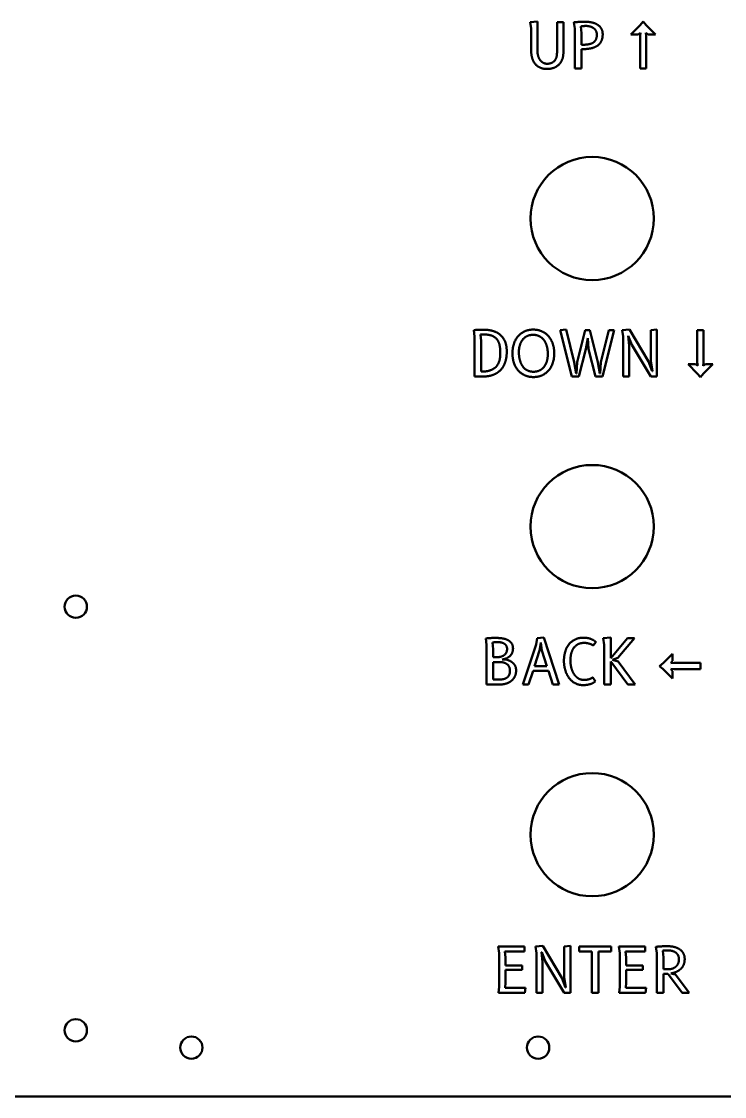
# Model space of a CAD drawing. Header units: millimetres. Extents: x 15 to 397, y 12 to 294.
# Drawn here: x 245.7 to 337, y 11.9 to 151.5 of the extents above; entities that cross this region are included whole.
import ezdxf

# ---------------------------------------------------------------- set-up
doc = ezdxf.new("R2010")
doc.units = ezdxf.units.MM
doc.layers.add('Visible (ANSI)', color=7, linetype='Continuous', lineweight=50)

msp = doc.modelspace()

# ---------------------------------------------------------------- linework, layer by layer
at = {"layer": 'Visible (ANSI)'}
for p, q in [((311.75, 151.43), (312.69, 151.51)), ((311.87, 150.58), (311.75, 151.43)), ((312.69, 151.51), (312.69, 147.63)), ((315.22, 151.43), (316.05, 151.43)), ((315.22, 147.43), (315.22, 151.43)), ((316.05, 151.43), (316.05, 147.51)), ((317.53, 150.58), (317.39, 151.39)), ((318.3, 150.86), (318.38, 150.01)), ((324.8, 149.82), (326.01, 151.03)), ((326.01, 151.03), (326.41, 151.51)), ((326.41, 151.51), (326.81, 151.03)), ((326.81, 151.03), (328.02, 149.82)), ((311.87, 147.7), (311.87, 150.58)), ((317.53, 145.41), (317.53, 150.58)), ((318.38, 150.01), (318.38, 148.48)), ((325.75, 149.82), (324.8, 149.82)), ((326.05, 150.05), (325.75, 149.82)), ((326.01, 149.63), (326.05, 150.05)), ((326.01, 145.41), (326.01, 149.63)), ((327.07, 149.82), (326.77, 150.05)), ((326.77, 150.05), (326.81, 149.63)), ((326.81, 149.63), (326.81, 145.41)), ((328.02, 149.82), (327.07, 149.82)), ((318.38, 147.91), (318.38, 145.41)), ((318.38, 145.41), (317.53, 145.41)), ((326.81, 145.41), (326.01, 145.41)), ((304.53, 110.59), (304.41, 111.43)), ((304.53, 105.41), (304.53, 110.59)), ((305.27, 110.84), (305.37, 110.03)), ((315.63, 111.43), (316.4, 111.51)), ((317.13, 105.41), (315.63, 111.43)), ((316.4, 111.51), (317.46, 107.26)), ((317.82, 107.26), (318.86, 111.43)), ((318.86, 111.43), (319.5, 111.43)), ((319.21, 110.4), (318.95, 108.96)), ((319.32, 108.96), (319.21, 110.4)), ((319.5, 111.43), (320.53, 107.26)), ((320.9, 107.26), (321.94, 111.43)), ((322.64, 111.43), (321.14, 105.41)), ((321.94, 111.43), (322.64, 111.43)), ((323.68, 111.43), (324.62, 111.51)), ((323.8, 110.59), (323.68, 111.43)), ((323.8, 105.41), (323.8, 110.59)), ((324.47, 110.7), (324.44, 110.7)), ((324.44, 110.7), (324.59, 109.43)), ((324.94, 109.54), (324.47, 110.7)), ((324.62, 111.51), (327.09, 107.36)), ((327.41, 111.43), (328.19, 111.51)), ((327.41, 107.46), (327.41, 111.43)), ((328.19, 111.51), (328.19, 105.41)), ((333.43, 107.21), (333.43, 111.43)), ((333.43, 111.43), (334.23, 111.43)), ((334.23, 111.43), (334.23, 107.21)), ((305.37, 110.03), (305.37, 106.05)), ((318.95, 108.96), (318.06, 105.41)), ((320.21, 105.41), (319.32, 108.96)), ((324.59, 109.43), (324.59, 105.41)), ((327.41, 105.41), (324.94, 109.54)), ((317.46, 107.26), (317.72, 105.81)), ((317.73, 105.81), (317.82, 107.26)), ((320.53, 107.26), (320.79, 105.81)), ((320.81, 105.81), (320.9, 107.26)), ((327.09, 107.36), (327.58, 106.1)), ((327.6, 106.11), (327.41, 107.46)), ((327.58, 106.1), (327.6, 106.11)), ((333.43, 105.81), (332.23, 107.02)), ((332.23, 107.02), (333.18, 107.02)), ((333.18, 107.02), (333.48, 106.79)), ((333.48, 106.79), (333.43, 107.21)), ((334.23, 107.21), (334.2, 106.79)), ((334.2, 106.79), (334.5, 107.02)), ((335.44, 107.02), (334.23, 105.81)), ((334.5, 107.02), (335.44, 107.02)), ((305.69, 105.41), (304.53, 105.41)), ((305.37, 106.05), (305.45, 106.05)), ((318.06, 105.41), (317.13, 105.41)), ((317.72, 105.81), (317.73, 105.81)), ((321.14, 105.41), (320.21, 105.41)), ((320.79, 105.81), (320.81, 105.81)), ((324.59, 105.41), (323.8, 105.41)), ((328.19, 105.41), (327.41, 105.41)), ((333.83, 105.33), (333.43, 105.81)), ((334.23, 105.81), (333.83, 105.33)), ((306.09, 70.59), (305.97, 71.39)), ((312.5, 70.62), (312.64, 71.43)), ((312.64, 71.43), (313.51, 71.51)), ((313.51, 71.51), (315.5, 65.41)), ((321.23, 71.43), (322.19, 71.51)), ((321.35, 70.58), (321.23, 71.43)), ((322.19, 71.51), (322.19, 68.84)), ((322.19, 68.84), (324.36, 71.43)), ((325.26, 71.43), (323.12, 68.88)), ((324.36, 71.43), (325.26, 71.43)), ((306.09, 65.41), (306.09, 70.59)), ((306.86, 70.87), (306.94, 70.01)), ((306.94, 70.01), (306.94, 68.96)), ((310.79, 65.41), (312.5, 70.62)), ((312.97, 69.82), (312.31, 67.81)), ((313.11, 70.86), (312.97, 69.82)), ((313.25, 69.82), (313.11, 70.86)), ((313.91, 67.81), (313.25, 69.82)), ((320.27, 70.93), (319.91, 70.5)), ((321.35, 65.41), (321.35, 70.58)), ((306.94, 68.96), (307.38, 68.96)), ((308.74, 68.86), (308.12, 68.68)), ((308.12, 68.68), (308.71, 68.63)), ((324.41, 65.41), (322.19, 68.4)), ((322.19, 68.4), (322.19, 65.41)), ((323.12, 68.88), (322.44, 68.63)), ((322.44, 68.63), (323.15, 68.39)), ((329.02, 68.22), (330.22, 69.42)), ((330.22, 68.48), (329.99, 68.18)), ((330.22, 69.42), (330.22, 68.48)), ((307.66, 68.34), (306.94, 68.34)), ((306.94, 68.34), (306.94, 66.05)), ((312.12, 67.21), (311.53, 65.41)), ((314.1, 67.21), (312.12, 67.21)), ((312.31, 67.81), (313.91, 67.81)), ((314.7, 65.41), (314.1, 67.21)), ((323.15, 68.39), (325.36, 65.41)), ((328.53, 67.81), (329.02, 68.22)), ((329.01, 67.41), (328.53, 67.81)), ((330.22, 66.21), (329.01, 67.41)), ((329.99, 68.18), (330.41, 68.22)), ((330.41, 67.41), (329.99, 67.46)), ((329.99, 67.46), (330.22, 67.16)), ((330.22, 67.16), (330.22, 66.21)), ((330.41, 68.22), (333.84, 68.22)), ((333.84, 67.41), (330.41, 67.41)), ((333.84, 68.22), (333.84, 67.41)), ((306.94, 66.05), (307.5, 66.05)), ((319.89, 66.34), (320.2, 65.83)), ((307.73, 65.41), (306.09, 65.41)), ((311.53, 65.41), (310.79, 65.41)), ((315.5, 65.41), (314.7, 65.41)), ((322.19, 65.41), (321.35, 65.41)), ((325.36, 65.41), (324.41, 65.41)), ((307.7, 30.55), (307.58, 31.4)), ((307.58, 31.4), (310.99, 31.4)), ((310.99, 30.75), (308.46, 30.75)), ((308.46, 30.75), (308.54, 29.99)), ((310.99, 31.4), (310.99, 30.75)), ((312.44, 31.4), (313.38, 31.47)), ((312.56, 30.55), (312.44, 31.4)), ((313.38, 31.47), (315.85, 27.32)), ((316.17, 31.4), (316.95, 31.47)), ((316.17, 27.42), (316.17, 31.4)), ((316.95, 31.47), (316.95, 25.37)), ((318.1, 30.75), (318.1, 31.4)), ((318.1, 31.4), (322.25, 31.4)), ((319.76, 30.75), (318.1, 30.75)), ((319.76, 25.37), (319.76, 30.75)), ((322.25, 30.75), (320.61, 30.75)), ((320.61, 30.75), (320.61, 25.37)), ((322.25, 31.4), (322.25, 30.75)), ((323.36, 30.55), (323.24, 31.4)), ((323.24, 31.4), (326.65, 31.4)), ((326.65, 30.75), (324.12, 30.75)), ((324.12, 30.75), (324.2, 29.99)), ((326.65, 31.4), (326.65, 30.75)), ((328.17, 30.55), (328.03, 31.35)), ((328.94, 30.85), (329.02, 29.97)), ((307.7, 26.18), (307.7, 30.55)), ((308.54, 29.99), (308.54, 28.93)), ((312.56, 25.37), (312.56, 30.55)), ((313.23, 30.66), (313.2, 30.66)), ((313.2, 30.66), (313.35, 29.39)), ((313.7, 29.5), (313.23, 30.66)), ((313.35, 29.39), (313.35, 25.37)), ((316.17, 25.37), (313.7, 29.5)), ((323.36, 26.18), (323.36, 30.55)), ((324.2, 29.99), (324.2, 28.93)), ((328.17, 25.37), (328.17, 30.55)), ((329.02, 29.97), (329.02, 28.44)), ((308.54, 28.93), (310.71, 28.93)), ((310.71, 28.35), (308.54, 28.35)), ((308.54, 28.35), (308.54, 26.74)), ((310.71, 28.93), (310.71, 28.35)), ((324.2, 28.93), (326.37, 28.93)), ((326.37, 28.35), (324.2, 28.35)), ((324.2, 28.35), (324.2, 26.74)), ((326.37, 28.93), (326.37, 28.35)), ((329.02, 28.44), (329.61, 28.44)), ((308.54, 26.74), (308.5, 26.02)), ((315.85, 27.32), (316.34, 26.06)), ((316.36, 26.07), (316.17, 27.42)), ((324.2, 26.74), (324.16, 26.02)), ((329.5, 27.84), (329.02, 27.84)), ((329.02, 27.84), (329.02, 25.37)), ((331.46, 25.37), (329.69, 27.76)), ((330.01, 27.91), (330.58, 27.75)), ((330.58, 27.75), (332.36, 25.37)), ((307.63, 25.37), (307.7, 26.18)), ((311.05, 25.37), (307.63, 25.37)), ((308.5, 26.02), (311.13, 26.02)), ((311.13, 26.02), (311.05, 25.37)), ((313.35, 25.37), (312.56, 25.37)), ((316.95, 25.37), (316.17, 25.37)), ((316.34, 26.06), (316.36, 26.07)), ((320.61, 25.37), (319.76, 25.37)), ((323.29, 25.37), (323.36, 26.18)), ((326.71, 25.37), (323.29, 25.37)), ((324.16, 26.02), (326.79, 26.02)), ((326.79, 26.02), (326.71, 25.37)), ((329.02, 25.37), (328.17, 25.37)), ((332.36, 25.37), (331.46, 25.37)), ((29.62, 11.92), (382.92, 11.92))]:
    msp.add_line(p, q, dxfattribs=at)
for centre, radius in [((319.78, 125.92), 8), ((319.78, 85.92), 8), ((252.77, 75.52), 1.45), ((319.78, 45.92), 8), ((252.77, 20.52), 1.45), ((267.77, 18.27), 1.45), ((312.77, 18.27), 1.45)]:
    msp.add_circle(centre, radius, dxfattribs=at)
for points in [[(317.39, 151.39), (317.51, 151.41), (317.86, 151.44), (318.25, 151.47), (318.65, 151.48), (318.8, 151.48)], [(318.99, 150.93), (318.92, 150.93), (318.73, 150.92), (318.54, 150.9), (318.36, 150.87), (318.3, 150.86)], [(318.8, 151.48), (319.27, 151.48), (320.11, 151.31), (320.76, 150.93), (321.15, 150.3), (321.15, 149.84)], [(320.39, 149.8), (320.39, 150.1), (320.13, 150.53), (319.73, 150.8), (319.23, 150.93), (318.99, 150.93)], [(321.15, 149.84), (321.15, 149.28), (320.75, 148.53), (320.02, 148.09), (319, 147.91), (318.38, 147.91)], [(318.38, 148.48), (318.86, 148.48), (319.61, 148.59), (320.12, 148.88), (320.39, 149.4), (320.39, 149.8)], [(313.9, 145.34), (313.41, 145.34), (312.65, 145.68), (312.14, 146.3), (311.87, 147.18), (311.87, 147.7)], [(312.69, 147.63), (312.69, 147.25), (312.9, 146.65), (313.24, 146.24), (313.68, 146.02), (313.94, 146.02)], [(316.05, 147.51), (316.05, 146.96), (315.72, 146.15), (315.15, 145.61), (314.36, 145.34), (313.9, 145.34)], [(313.94, 146.02), (314.23, 146.02), (314.71, 146.2), (315.04, 146.55), (315.22, 147.08), (315.22, 147.43)], [(304.41, 111.43), (304.53, 111.44), (304.87, 111.47), (305.24, 111.48), (305.6, 111.48), (305.73, 111.48)], [(305.42, 110.85), (305.35, 110.85), (305.27, 110.84)], [(305.7, 110.87), (305.63, 110.87), (305.49, 110.86), (305.42, 110.85)], [(307.86, 108.54), (307.86, 109.06), (307.68, 109.91), (307.21, 110.53), (306.36, 110.87), (305.7, 110.87)], [(305.73, 111.48), (306.37, 111.48), (307.46, 111.17), (308.25, 110.48), (308.7, 109.42), (308.7, 108.66)], [(309.44, 108.43), (309.44, 109.08), (309.8, 110.21), (310.49, 111.03), (311.5, 111.5), (312.15, 111.5)], [(312.13, 110.82), (311.63, 110.82), (310.93, 110.44), (310.48, 109.8), (310.27, 108.99), (310.27, 108.57)], [(314.03, 108.3), (314.03, 108.62), (313.94, 109.24), (313.75, 109.8), (313.44, 110.28), (313.02, 110.62), (312.47, 110.82), (312.13, 110.82)], [(312.15, 111.5), (312.78, 111.5), (313.79, 111.03), (314.49, 110.21), (314.86, 109.08), (314.86, 108.43)], [(305.45, 106.05), (306.03, 106.05), (306.84, 106.29), (307.37, 106.69), (307.67, 107.21), (307.83, 107.77), (307.86, 108.31), (307.86, 108.54)], [(308.7, 108.66), (308.7, 108.08), (308.48, 107.14), (308.08, 106.42), (307.52, 105.9), (306.85, 105.57), (306.1, 105.41), (305.69, 105.41)], [(312.15, 105.34), (311.52, 105.34), (310.51, 105.81), (309.81, 106.63), (309.44, 107.76), (309.44, 108.43)], [(310.27, 108.57), (310.27, 108.24), (310.37, 107.61), (310.56, 107.05), (310.86, 106.57), (311.28, 106.23), (311.83, 106.03), (312.18, 106.03)], [(314.86, 108.43), (314.86, 107.76), (314.5, 106.63), (313.81, 105.81), (312.8, 105.34), (312.15, 105.34)], [(312.18, 106.03), (312.5, 106.03), (313.03, 106.21), (313.44, 106.52), (313.74, 106.96), (313.94, 107.46), (314.03, 108.02), (314.03, 108.3)], [(305.97, 71.39), (306.09, 71.41), (306.41, 71.44), (306.74, 71.46), (307.08, 71.47), (307.21, 71.47)], [(307.21, 71.47), (307.65, 71.47), (308.48, 71.36), (309.12, 71.05), (309.51, 70.52), (309.51, 70.1)], [(316.12, 68.5), (316.12, 69.1), (316.43, 70.19), (317.06, 71.01), (318.03, 71.5), (318.69, 71.5)], [(318.69, 71.5), (319.16, 71.5), (319.98, 71.2), (320.27, 70.93)], [(307.46, 70.93), (307.4, 70.93), (307.24, 70.92), (307.07, 70.9), (306.91, 70.88), (306.86, 70.87)], [(307.38, 68.96), (307.64, 68.96), (308.13, 69.07), (308.51, 69.33), (308.74, 69.73), (308.74, 70.02)], [(308.74, 70.02), (308.74, 70.28), (308.52, 70.64), (308.15, 70.85), (307.69, 70.93), (307.46, 70.93)], [(309.51, 70.1), (309.51, 69.67), (309.09, 69.03), (308.74, 68.86)], [(318.76, 70.82), (318.27, 70.82), (317.59, 70.45), (317.15, 69.82), (316.96, 68.98), (316.96, 68.51)], [(319.91, 70.5), (319.72, 70.62), (319.14, 70.82), (318.76, 70.82)], [(308.71, 68.63), (308.96, 68.56), (309.39, 68.33), (309.73, 67.99), (309.91, 67.55), (309.91, 67.25)], [(318.6, 65.34), (318.03, 65.34), (317.1, 65.84), (316.46, 66.7), (316.12, 67.85), (316.12, 68.5)], [(316.96, 68.51), (316.96, 68.23), (317.05, 67.65), (317.23, 67.1), (317.51, 66.61), (317.9, 66.24), (318.4, 66.02), (318.7, 66.02)], [(307.5, 66.05), (307.9, 66.05), (308.5, 66.16), (308.91, 66.43), (309.11, 66.88), (309.11, 67.21)], [(309.11, 67.21), (309.11, 67.51), (308.9, 67.94), (308.52, 68.21), (307.98, 68.34), (307.66, 68.34)], [(309.91, 67.25), (309.91, 66.91), (309.73, 66.38), (309.41, 65.97), (308.99, 65.67), (308.5, 65.49), (307.98, 65.41), (307.73, 65.41)], [(320.2, 65.83), (319.87, 65.56), (319.08, 65.34), (318.6, 65.34)], [(318.7, 66.02), (318.89, 66.02), (319.19, 66.05), (319.46, 66.13), (319.74, 66.25), (319.89, 66.34)], [(328.03, 31.35), (328.16, 31.37), (328.54, 31.4), (328.95, 31.43), (329.35, 31.44), (329.53, 31.44)], [(329.63, 30.89), (329.54, 30.89), (329.36, 30.89), (329.18, 30.88), (329, 30.86), (328.94, 30.85)], [(329.53, 31.44), (330.03, 31.44), (330.87, 31.23), (331.46, 30.81), (331.79, 30.19), (331.79, 29.78)], [(331.04, 29.72), (331.04, 30.06), (330.79, 30.51), (330.38, 30.78), (329.88, 30.89), (329.63, 30.89)], [(329.61, 28.44), (329.98, 28.44), (330.51, 28.65), (330.87, 29), (331.04, 29.46), (331.04, 29.72)], [(331.79, 29.78), (331.79, 29.36), (331.53, 28.72), (331.05, 28.27), (330.4, 27.98), (330.01, 27.91)], [(329.69, 27.76), (329.64, 27.82), (329.53, 27.84), (329.5, 27.84)]]:
    msp.add_open_spline(points, degree=2, dxfattribs=at)

doc.saveas('drawing.dxf')
